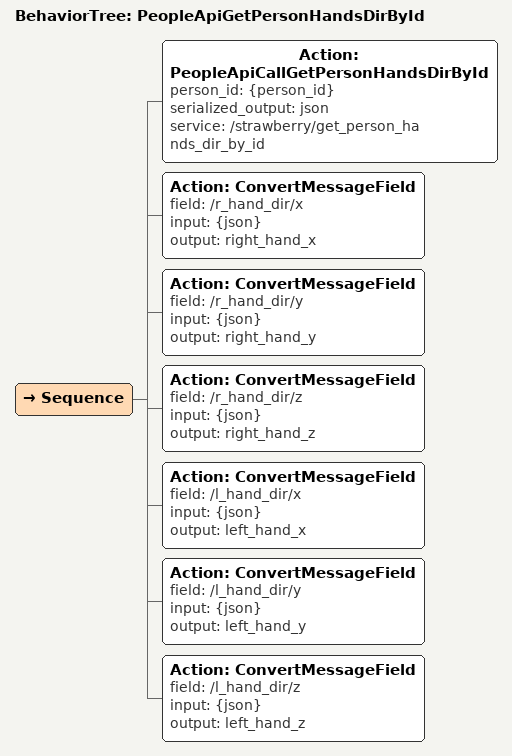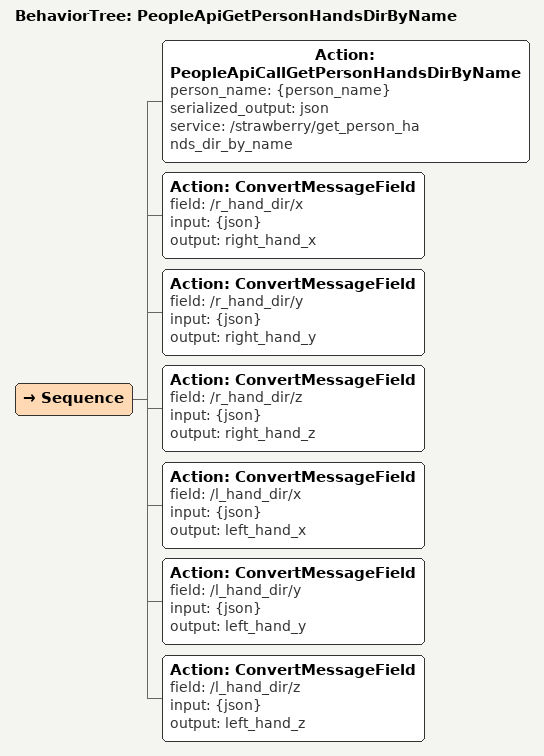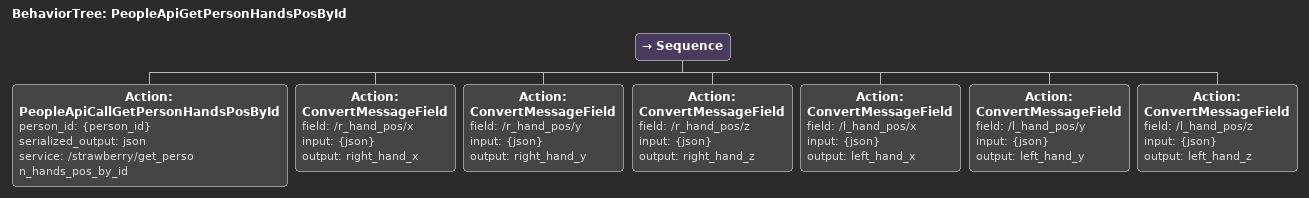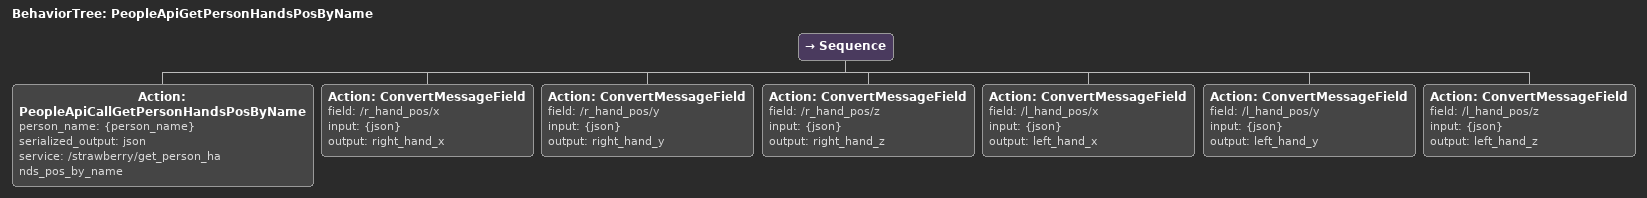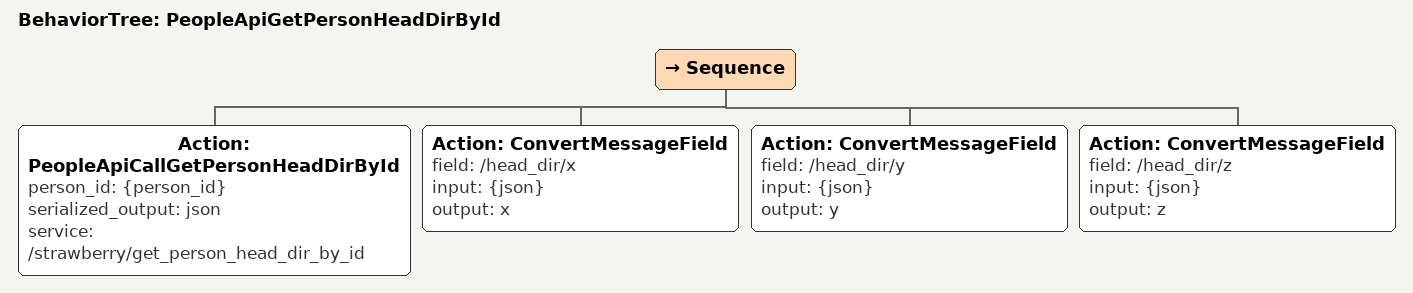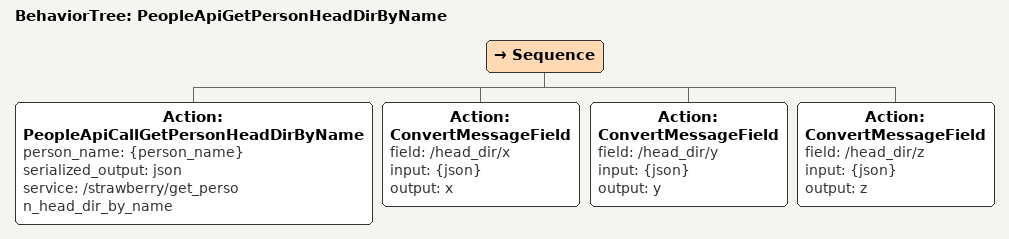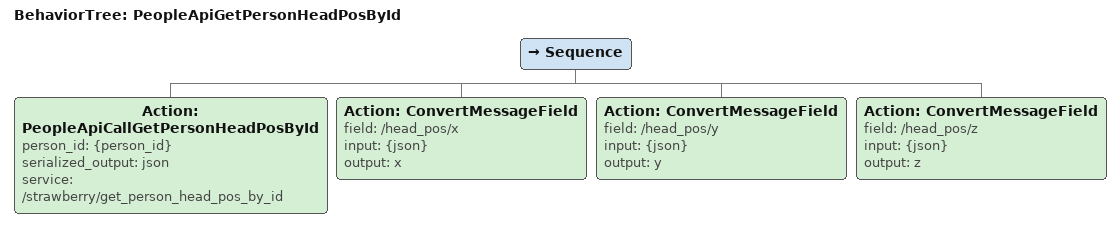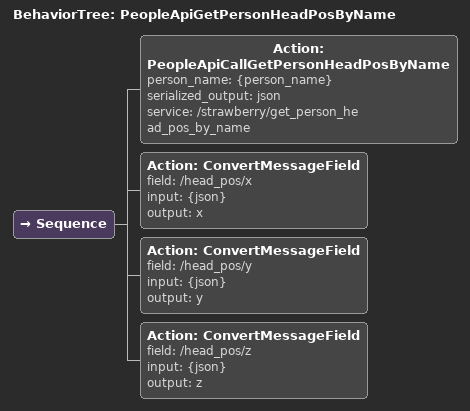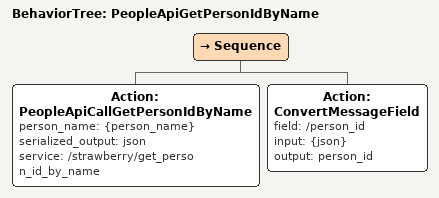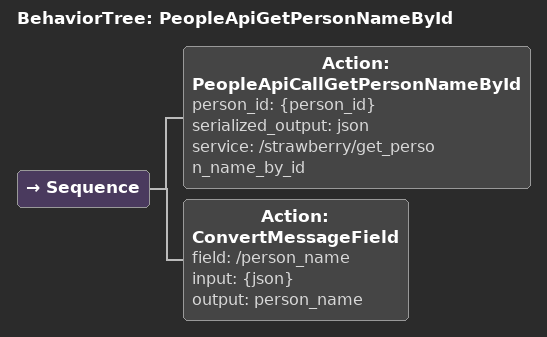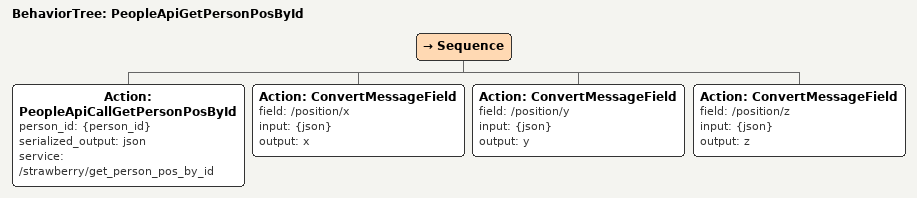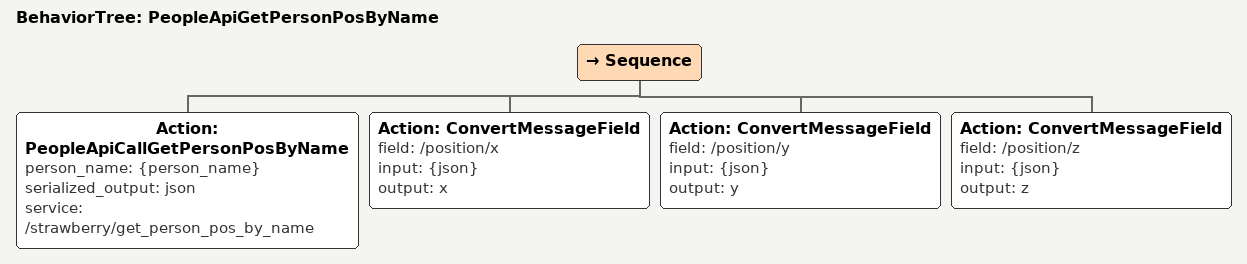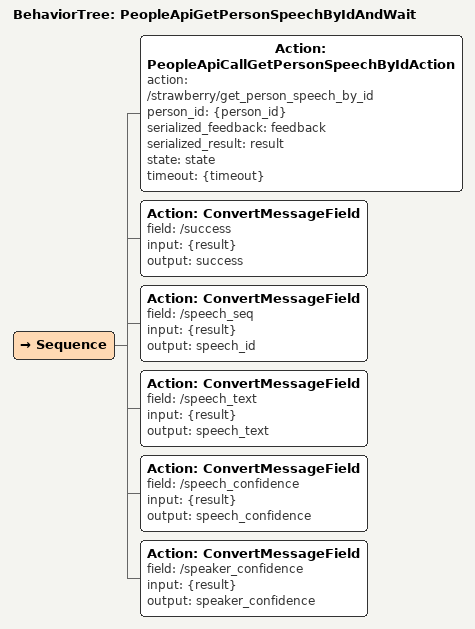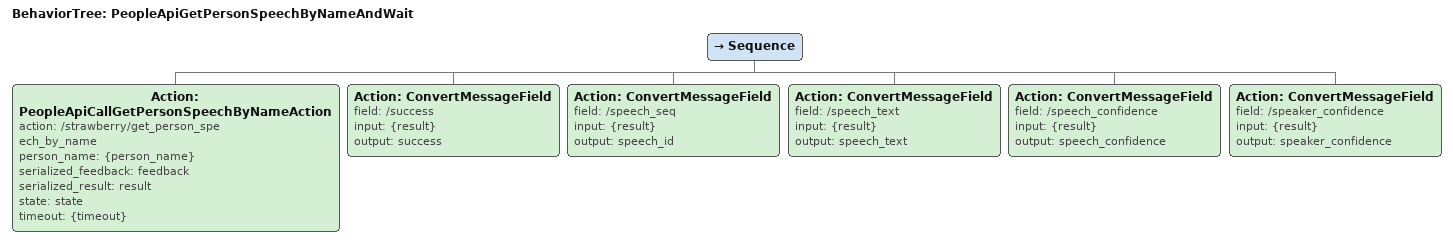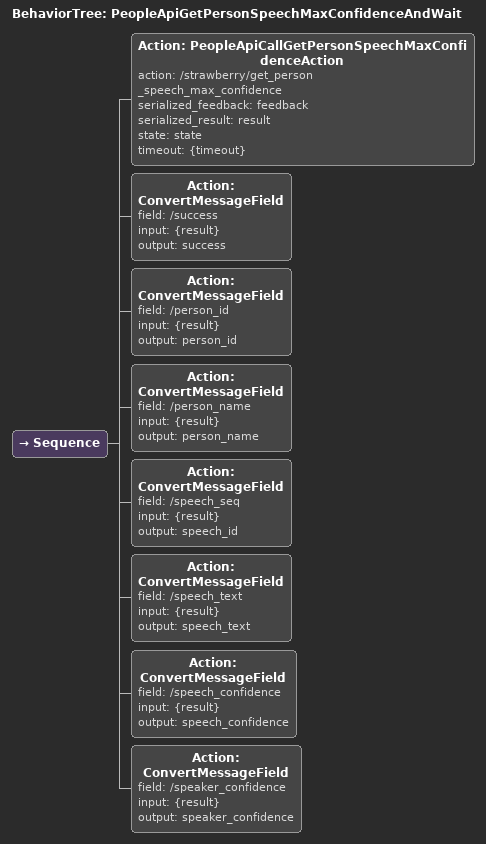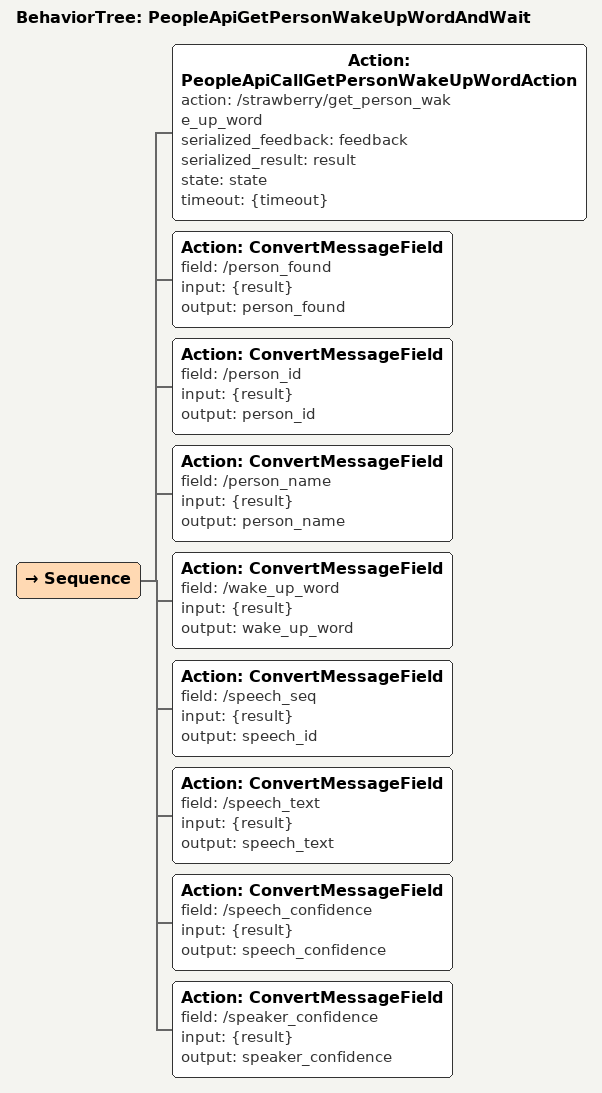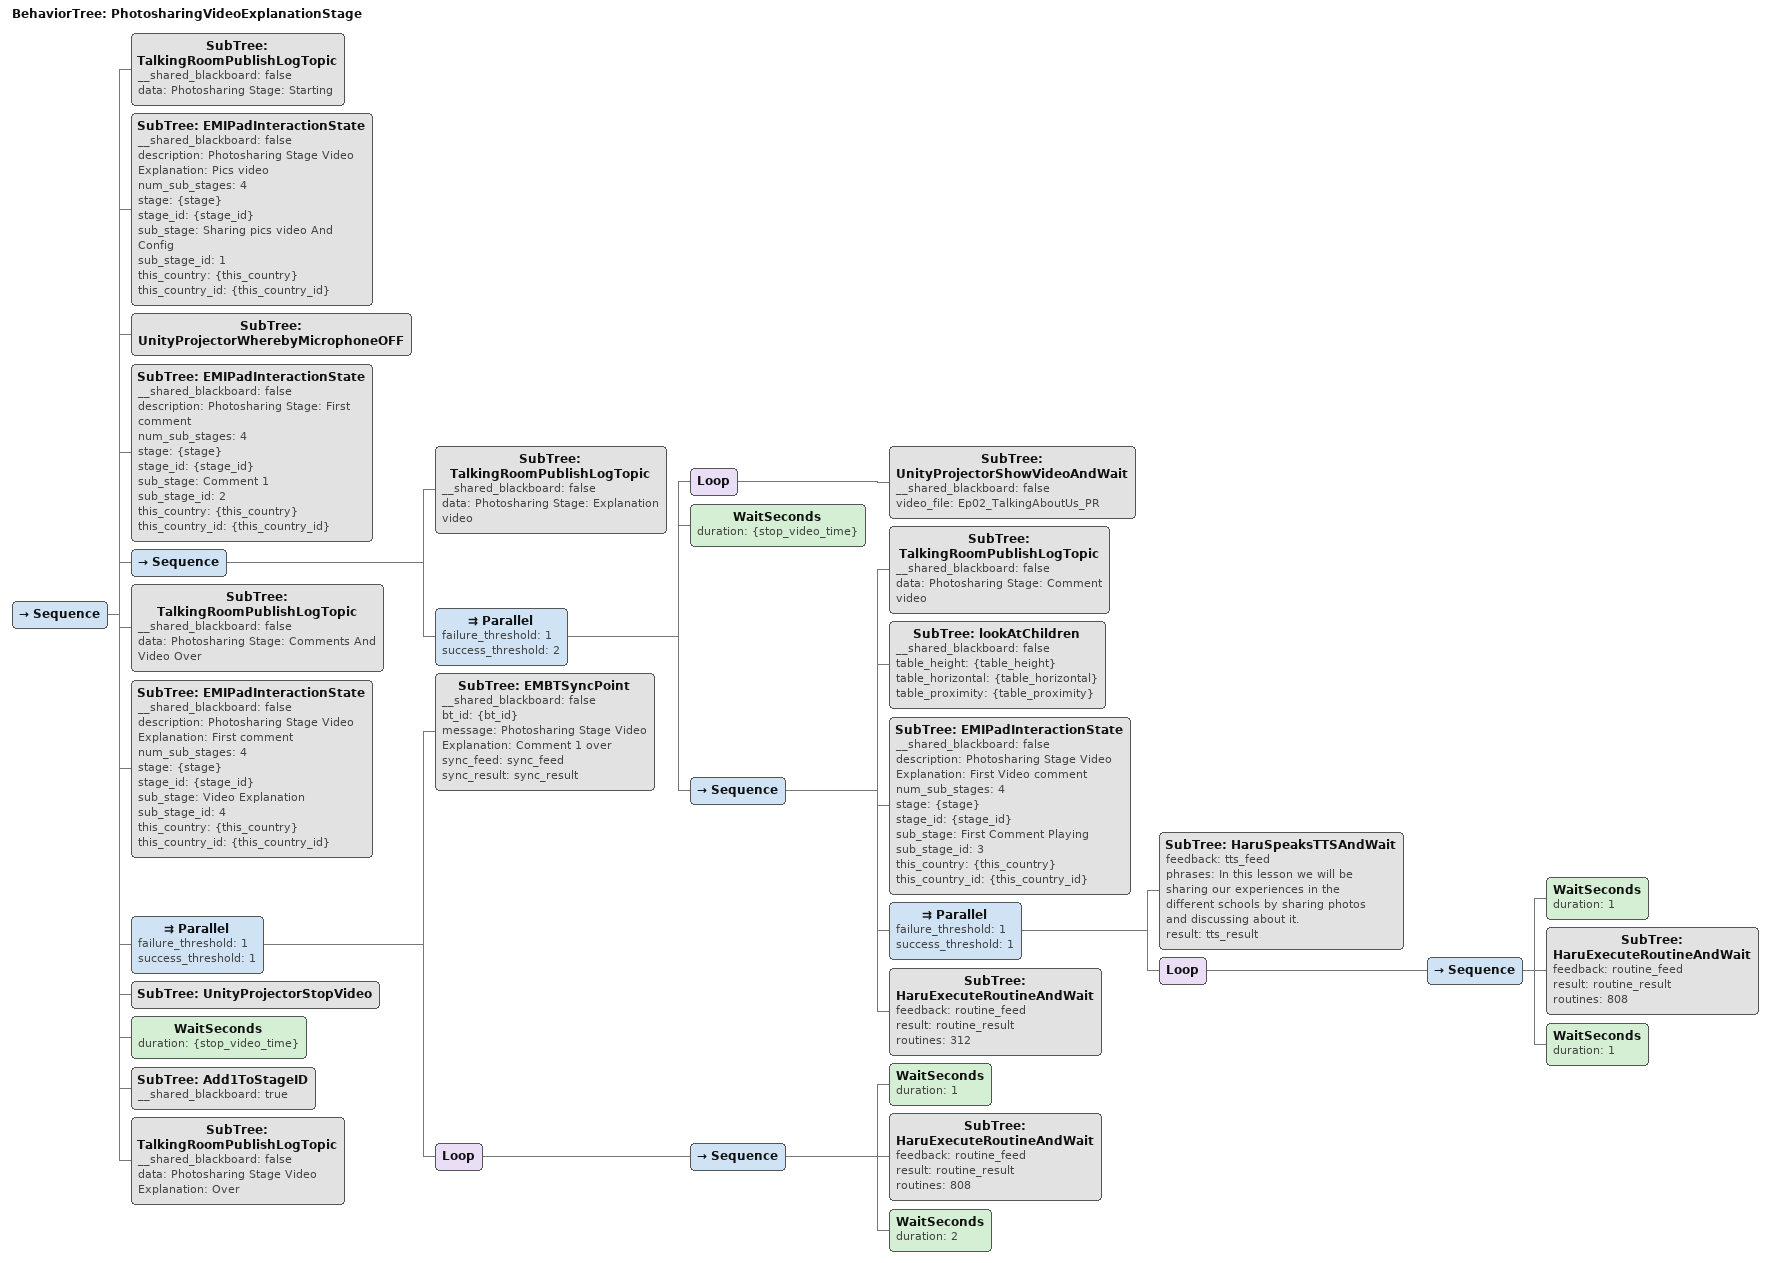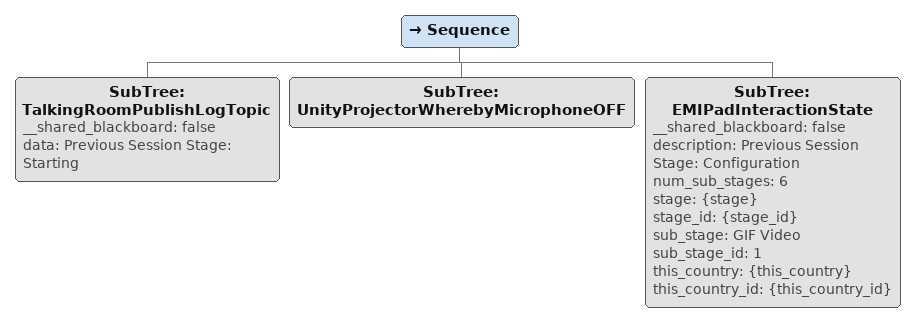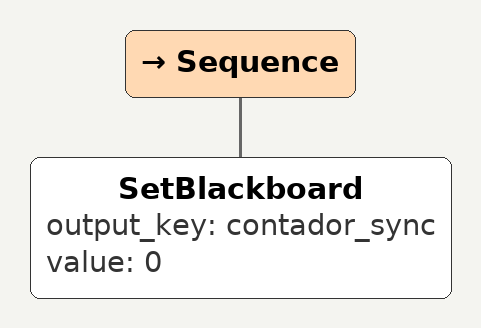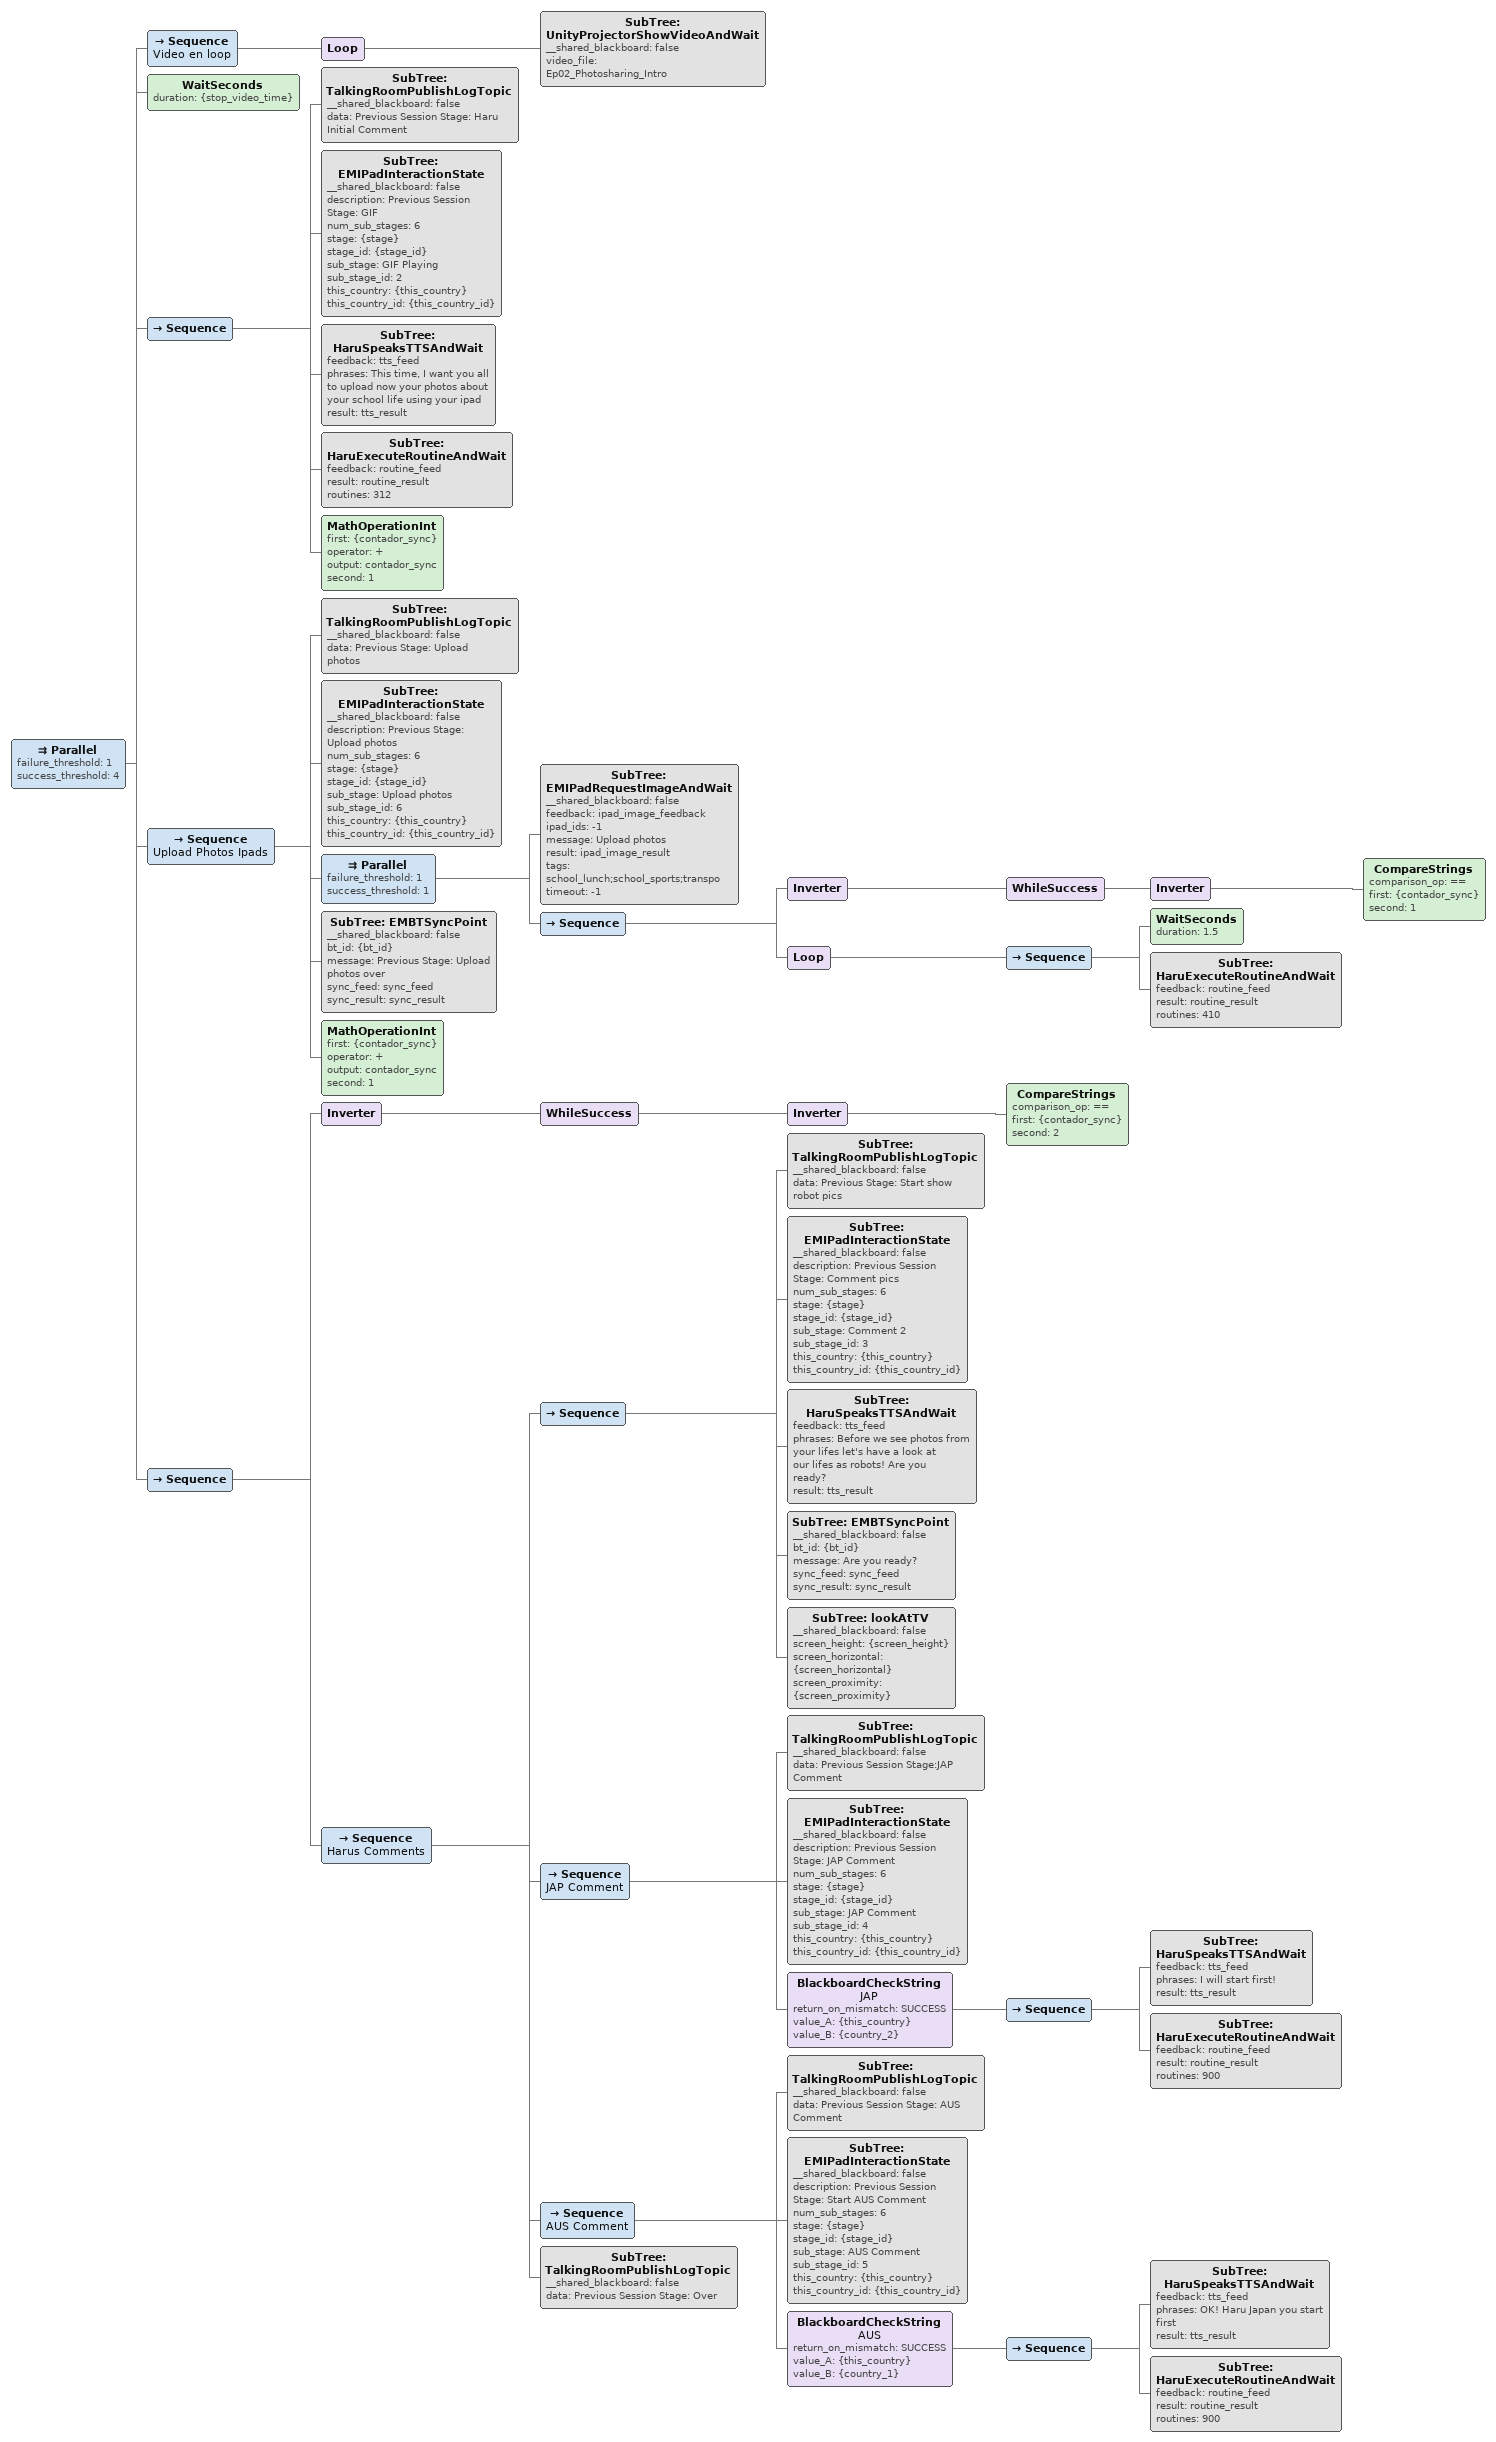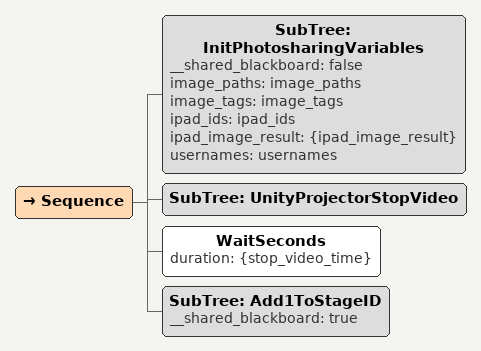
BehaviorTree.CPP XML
<BehaviorTree ID="PeopleApiGetPersonHandsDirById">
    <Sequence>
        <Action ID="PeopleApiCallGetPersonHandsDirById" person_id="{person_id}" serialized_output="json" service="/strawberry/get_person_hands_dir_by_id"/>
        <Action ID="ConvertMessageField" field="/r_hand_dir/x" input="{json}" output="right_hand_x"/>
        <Action ID="ConvertMessageField" field="/r_hand_dir/y" input="{json}" output="right_hand_y"/>
        <Action ID="ConvertMessageField" field="/r_hand_dir/z" input="{json}" output="right_hand_z"/>
        <Action ID="ConvertMessageField" field="/l_hand_dir/x" input="{json}" output="left_hand_x"/>
        <Action ID="ConvertMessageField" field="/l_hand_dir/y" input="{json}" output="left_hand_y"/>
        <Action ID="ConvertMessageField" field="/l_hand_dir/z" input="{json}" output="left_hand_z"/>
    </Sequence>
</BehaviorTree>

<BehaviorTree ID="PeopleApiGetPersonHandsDirByName">
    <Sequence>
        <Action ID="PeopleApiCallGetPersonHandsDirByName" person_name="{person_name}" serialized_output="json" service="/strawberry/get_person_hands_dir_by_name"/>
        <Action ID="ConvertMessageField" field="/r_hand_dir/x" input="{json}" output="right_hand_x"/>
        <Action ID="ConvertMessageField" field="/r_hand_dir/y" input="{json}" output="right_hand_y"/>
        <Action ID="ConvertMessageField" field="/r_hand_dir/z" input="{json}" output="right_hand_z"/>
        <Action ID="ConvertMessageField" field="/l_hand_dir/x" input="{json}" output="left_hand_x"/>
        <Action ID="ConvertMessageField" field="/l_hand_dir/y" input="{json}" output="left_hand_y"/>
        <Action ID="ConvertMessageField" field="/l_hand_dir/z" input="{json}" output="left_hand_z"/>
    </Sequence>
</BehaviorTree>

<BehaviorTree ID="PeopleApiGetPersonHandsPosById">
    <Sequence>
        <Action ID="PeopleApiCallGetPersonHandsPosById" person_id="{person_id}" serialized_output="json" service="/strawberry/get_person_hands_pos_by_id"/>
        <Action ID="ConvertMessageField" field="/r_hand_pos/x" input="{json}" output="right_hand_x"/>
        <Action ID="ConvertMessageField" field="/r_hand_pos/y" input="{json}" output="right_hand_y"/>
        <Action ID="ConvertMessageField" field="/r_hand_pos/z" input="{json}" output="right_hand_z"/>
        <Action ID="ConvertMessageField" field="/l_hand_pos/x" input="{json}" output="left_hand_x"/>
        <Action ID="ConvertMessageField" field="/l_hand_pos/y" input="{json}" output="left_hand_y"/>
        <Action ID="ConvertMessageField" field="/l_hand_pos/z" input="{json}" output="left_hand_z"/>
    </Sequence>
</BehaviorTree>

<BehaviorTree ID="PeopleApiGetPersonHandsPosByName">
    <Sequence>
        <Action ID="PeopleApiCallGetPersonHandsPosByName" person_name="{person_name}" serialized_output="json" service="/strawberry/get_person_hands_pos_by_name"/>
        <Action ID="ConvertMessageField" field="/r_hand_pos/x" input="{json}" output="right_hand_x"/>
        <Action ID="ConvertMessageField" field="/r_hand_pos/y" input="{json}" output="right_hand_y"/>
        <Action ID="ConvertMessageField" field="/r_hand_pos/z" input="{json}" output="right_hand_z"/>
        <Action ID="ConvertMessageField" field="/l_hand_pos/x" input="{json}" output="left_hand_x"/>
        <Action ID="ConvertMessageField" field="/l_hand_pos/y" input="{json}" output="left_hand_y"/>
        <Action ID="ConvertMessageField" field="/l_hand_pos/z" input="{json}" output="left_hand_z"/>
    </Sequence>
</BehaviorTree>

<BehaviorTree ID="PeopleApiGetPersonHeadDirById">
    <Sequence>
        <Action ID="PeopleApiCallGetPersonHeadDirById" person_id="{person_id}" serialized_output="json" service="/strawberry/get_person_head_dir_by_id"/>
        <Action ID="ConvertMessageField" field="/head_dir/x" input="{json}" output="x"/>
        <Action ID="ConvertMessageField" field="/head_dir/y" input="{json}" output="y"/>
        <Action ID="ConvertMessageField" field="/head_dir/z" input="{json}" output="z"/>
    </Sequence>
</BehaviorTree>

<BehaviorTree ID="PeopleApiGetPersonHeadDirByName">
    <Sequence>
        <Action ID="PeopleApiCallGetPersonHeadDirByName" person_name="{person_name}" serialized_output="json" service="/strawberry/get_person_head_dir_by_name"/>
        <Action ID="ConvertMessageField" field="/head_dir/x" input="{json}" output="x"/>
        <Action ID="ConvertMessageField" field="/head_dir/y" input="{json}" output="y"/>
        <Action ID="ConvertMessageField" field="/head_dir/z" input="{json}" output="z"/>
    </Sequence>
</BehaviorTree>

<BehaviorTree ID="PeopleApiGetPersonHeadPosById">
    <Sequence>
        <Action ID="PeopleApiCallGetPersonHeadPosById" person_id="{person_id}" serialized_output="json" service="/strawberry/get_person_head_pos_by_id"/>
        <Action ID="ConvertMessageField" field="/head_pos/x" input="{json}" output="x"/>
        <Action ID="ConvertMessageField" field="/head_pos/y" input="{json}" output="y"/>
        <Action ID="ConvertMessageField" field="/head_pos/z" input="{json}" output="z"/>
    </Sequence>
</BehaviorTree>

<BehaviorTree ID="PeopleApiGetPersonHeadPosByName">
    <Sequence>
        <Action ID="PeopleApiCallGetPersonHeadPosByName" person_name="{person_name}" serialized_output="json" service="/strawberry/get_person_head_pos_by_name"/>
        <Action ID="ConvertMessageField" field="/head_pos/x" input="{json}" output="x"/>
        <Action ID="ConvertMessageField" field="/head_pos/y" input="{json}" output="y"/>
        <Action ID="ConvertMessageField" field="/head_pos/z" input="{json}" output="z"/>
    </Sequence>
</BehaviorTree>

<BehaviorTree ID="PeopleApiGetPersonIdByName">
    <Sequence>
        <Action ID="PeopleApiCallGetPersonIdByName" person_name="{person_name}" serialized_output="json" service="/strawberry/get_person_id_by_name"/>
        <Action ID="ConvertMessageField" field="/person_id" input="{json}" output="person_id"/>
    </Sequence>
</BehaviorTree>

<BehaviorTree ID="PeopleApiGetPersonNameById">
    <Sequence>
        <Action ID="PeopleApiCallGetPersonNameById" person_id="{person_id}" serialized_output="json" service="/strawberry/get_person_name_by_id"/>
        <Action ID="ConvertMessageField" field="/person_name" input="{json}" output="person_name"/>
    </Sequence>
</BehaviorTree>

<BehaviorTree ID="PeopleApiGetPersonPosById">
    <Sequence>
        <Action ID="PeopleApiCallGetPersonPosById" person_id="{person_id}" serialized_output="json" service="/strawberry/get_person_pos_by_id"/>
        <Action ID="ConvertMessageField" field="/position/x" input="{json}" output="x"/>
        <Action ID="ConvertMessageField" field="/position/y" input="{json}" output="y"/>
        <Action ID="ConvertMessageField" field="/position/z" input="{json}" output="z"/>
    </Sequence>
</BehaviorTree>

<BehaviorTree ID="PeopleApiGetPersonPosByName">
    <Sequence>
        <Action ID="PeopleApiCallGetPersonPosByName" person_name="{person_name}" serialized_output="json" service="/strawberry/get_person_pos_by_name"/>
        <Action ID="ConvertMessageField" field="/position/x" input="{json}" output="x"/>
        <Action ID="ConvertMessageField" field="/position/y" input="{json}" output="y"/>
        <Action ID="ConvertMessageField" field="/position/z" input="{json}" output="z"/>
    </Sequence>
</BehaviorTree>

<BehaviorTree ID="PeopleApiGetPersonSpeechByIdAndWait">
    <Sequence>
        <Action ID="PeopleApiCallGetPersonSpeechByIdAction" action="/strawberry/get_person_speech_by_id" person_id="{person_id}" serialized_feedback="feedback" serialized_result="result" state="state" timeout="{timeout}"/>
        <Action ID="ConvertMessageField" field="/success" input="{result}" output="success"/>
        <Action ID="ConvertMessageField" field="/speech_seq" input="{result}" output="speech_id"/>
        <Action ID="ConvertMessageField" field="/speech_text" input="{result}" output="speech_text"/>
        <Action ID="ConvertMessageField" field="/speech_confidence" input="{result}" output="speech_confidence"/>
        <Action ID="ConvertMessageField" field="/speaker_confidence" input="{result}" output="speaker_confidence"/>
    </Sequence>
</BehaviorTree>

<BehaviorTree ID="PeopleApiGetPersonSpeechByNameAndWait">
    <Sequence>
        <Action ID="PeopleApiCallGetPersonSpeechByNameAction" action="/strawberry/get_person_speech_by_name" person_name="{person_name}" serialized_feedback="feedback" serialized_result="result" state="state" timeout="{timeout}"/>
        <Action ID="ConvertMessageField" field="/success" input="{result}" output="success"/>
        <Action ID="ConvertMessageField" field="/speech_seq" input="{result}" output="speech_id"/>
        <Action ID="ConvertMessageField" field="/speech_text" input="{result}" output="speech_text"/>
        <Action ID="ConvertMessageField" field="/speech_confidence" input="{result}" output="speech_confidence"/>
        <Action ID="ConvertMessageField" field="/speaker_confidence" input="{result}" output="speaker_confidence"/>
    </Sequence>
</BehaviorTree>

<BehaviorTree ID="PeopleApiGetPersonSpeechMaxConfidenceAndWait">
    <Sequence>
        <Action ID="PeopleApiCallGetPersonSpeechMaxConfidenceAction" action="/strawberry/get_person_speech_max_confidence" serialized_feedback="feedback" serialized_result="result" state="state" timeout="{timeout}"/>
        <Action ID="ConvertMessageField" field="/success" input="{result}" output="success"/>
        <Action ID="ConvertMessageField" field="/person_id" input="{result}" output="person_id"/>
        <Action ID="ConvertMessageField" field="/person_name" input="{result}" output="person_name"/>
        <Action ID="ConvertMessageField" field="/speech_seq" input="{result}" output="speech_id"/>
        <Action ID="ConvertMessageField" field="/speech_text" input="{result}" output="speech_text"/>
        <Action ID="ConvertMessageField" field="/speech_confidence" input="{result}" output="speech_confidence"/>
        <Action ID="ConvertMessageField" field="/speaker_confidence" input="{result}" output="speaker_confidence"/>
    </Sequence>
</BehaviorTree>

<BehaviorTree ID="PeopleApiGetPersonWakeUpWordAndWait">
    <Sequence>
        <Action ID="PeopleApiCallGetPersonWakeUpWordAction" action="/strawberry/get_person_wake_up_word" serialized_feedback="feedback" serialized_result="result" state="state" timeout="{timeout}"/>
        <Action ID="ConvertMessageField" field="/person_found" input="{result}" output="person_found"/>
        <Action ID="ConvertMessageField" field="/person_id" input="{result}" output="person_id"/>
        <Action ID="ConvertMessageField" field="/person_name" input="{result}" output="person_name"/>
        <Action ID="ConvertMessageField" field="/wake_up_word" input="{result}" output="wake_up_word"/>
        <Action ID="ConvertMessageField" field="/speech_seq" input="{result}" output="speech_id"/>
        <Action ID="ConvertMessageField" field="/speech_text" input="{result}" output="speech_text"/>
        <Action ID="ConvertMessageField" field="/speech_confidence" input="{result}" output="speech_confidence"/>
        <Action ID="ConvertMessageField" field="/speaker_confidence" input="{result}" output="speaker_confidence"/>
    </Sequence>
</BehaviorTree>

<BehaviorTree ID="PhotosharingVideoExplanationStage">
        <Sequence>
            <SubTree ID="TalkingRoomPublishLogTopic" __shared_blackboard="false" data="Photosharing Stage: Starting"/>
            <SubTree ID="EMIPadInteractionState" __shared_blackboard="false" description="Photosharing Stage Video Explanation: Pics video" num_sub_stages="4" stage="{stage}" stage_id="{stage_id}" sub_stage="Sharing pics video And Config" sub_stage_id="1" this_country="{this_country}" this_country_id="{this_country_id}"/>
            <SubTree ID="UnityProjectorWherebyMicrophoneOFF"/>
            <SubTree ID="EMIPadInteractionState" __shared_blackboard="false" description="Photosharing Stage: First comment" num_sub_stages="4" stage="{stage}" stage_id="{stage_id}" sub_stage="Comment 1" sub_stage_id="2" this_country="{this_country}" this_country_id="{this_country_id}"/>
            <Sequence>
                <SubTree ID="TalkingRoomPublishLogTopic" __shared_blackboard="false" data="Photosharing Stage: Explanation video"/>
                <Parallel failure_threshold="1" success_threshold="2">
                    <Loop>
                        <SubTree ID="UnityProjectorShowVideoAndWait" __shared_blackboard="false" video_file="Ep02_TalkingAboutUs_PR"/>
                    </Loop>
                    <WaitSeconds duration="{stop_video_time}"/>
                    <Sequence>
                        <SubTree ID="TalkingRoomPublishLogTopic" __shared_blackboard="false" data="Photosharing Stage: Comment video"/>
                        <SubTree ID="lookAtChildren" __shared_blackboard="false" table_height="{table_height}" table_horizontal="{table_horizontal}" table_proximity="{table_proximity}"/>
                        <SubTree ID="EMIPadInteractionState" __shared_blackboard="false" description="Photosharing Stage Video Explanation: First Video comment" num_sub_stages="4" stage="{stage}" stage_id="{stage_id}" sub_stage="First Comment Playing" sub_stage_id="3" this_country="{this_country}" this_country_id="{this_country_id}"/>
                        <Parallel failure_threshold="1" success_threshold="1">
                            <SubTree ID="HaruSpeaksTTSAndWait" feedback="tts_feed" phrases="In this lesson we will be sharing our experiences in the different schools by sharing photos and discussing about it.
" result="tts_result"/>
                            <Loop>
                                <Sequence>
                                    <WaitSeconds duration="1"/>
                                    <SubTree ID="HaruExecuteRoutineAndWait" feedback="routine_feed" result="routine_result" routines="808"/>
                                    <WaitSeconds duration="1"/>
                                </Sequence>
                            </Loop>
                        </Parallel>
                        <SubTree ID="HaruExecuteRoutineAndWait" feedback="routine_feed" result="routine_result" routines="312"/>
                    </Sequence>
                </Parallel>
            </Sequence>
            <SubTree ID="TalkingRoomPublishLogTopic" __shared_blackboard="false" data="Photosharing Stage: Comments And Video Over"/>
            <SubTree ID="EMIPadInteractionState" __shared_blackboard="false" description="Photosharing Stage Video Explanation: First comment" num_sub_stages="4" stage="{stage}" stage_id="{stage_id}" sub_stage="Video Explanation" sub_stage_id="4" this_country="{this_country}" this_country_id="{this_country_id}"/>
            <Parallel failure_threshold="1" success_threshold="1">
                <SubTree ID="EMBTSyncPoint" __shared_blackboard="false" bt_id="{bt_id}" message="Photosharing Stage Video Explanation: Comment 1 over" sync_feed="sync_feed" sync_result="sync_result"/>
                <Loop>
                    <Sequence>
                        <WaitSeconds duration="1"/>
                        <SubTree ID="HaruExecuteRoutineAndWait" feedback="routine_feed" result="routine_result" routines="808"/>
                        <WaitSeconds duration="2"/>
                    </Sequence>
                </Loop>
            </Parallel>
            <SubTree ID="UnityProjectorStopVideo"/>
            <WaitSeconds duration="{stop_video_time}"/>
            <SubTree ID="Add1ToStageID" __shared_blackboard="true"/>
            <SubTree ID="TalkingRoomPublishLogTopic" __shared_blackboard="false" data="Photosharing Stage Video Explanation: Over"/>
        </Sequence>
    </BehaviorTree>

<Sequence>
    <SubTree ID="TalkingRoomPublishLogTopic" __shared_blackboard="false" data="Previous Session Stage: Starting"/>
    <SubTree ID="UnityProjectorWherebyMicrophoneOFF"/>
    <SubTree ID="EMIPadInteractionState" __shared_blackboard="false" description="Previous Session Stage: Configuration " num_sub_stages="6" stage="{stage}" stage_id="{stage_id}" sub_stage="GIF Video" sub_stage_id="1" this_country="{this_country}" this_country_id="{this_country_id}"/>
</Sequence>

<Sequence>
    <SetBlackboard output_key="contador_sync" value="0"/>
</Sequence>

<Parallel failure_threshold="1" success_threshold="4">
    <Sequence name="Video en loop">
        <Loop>
            <SubTree ID="UnityProjectorShowVideoAndWait" __shared_blackboard="false" video_file="Ep02_Photosharing_Intro"/>
        </Loop>
    </Sequence>
    <WaitSeconds duration="{stop_video_time}"/>
    <Sequence>
        <SubTree ID="TalkingRoomPublishLogTopic" __shared_blackboard="false" data="Previous Session Stage: Haru Initial Comment"/>
        <SubTree ID="EMIPadInteractionState" __shared_blackboard="false" description="Previous Session Stage: GIF" num_sub_stages="6" stage="{stage}" stage_id="{stage_id}" sub_stage="GIF Playing" sub_stage_id="2" this_country="{this_country}" this_country_id="{this_country_id}"/>
        <SubTree ID="HaruSpeaksTTSAndWait" feedback="tts_feed" phrases="This time, I want you all to upload now your photos about your school life using your ipad" result="tts_result"/>
        <SubTree ID="HaruExecuteRoutineAndWait" feedback="routine_feed" result="routine_result" routines="312"/>
        <MathOperationInt first="{contador_sync}" operator="+" output="contador_sync" second="1"/>
    </Sequence>
    <Sequence name="Upload Photos Ipads">
        <SubTree ID="TalkingRoomPublishLogTopic" __shared_blackboard="false" data="Previous Stage: Upload photos"/>
        <SubTree ID="EMIPadInteractionState" __shared_blackboard="false" description="Previous Stage: Upload photos" num_sub_stages="6" stage="{stage}" stage_id="{stage_id}" sub_stage="Upload photos" sub_stage_id="6" this_country="{this_country}" this_country_id="{this_country_id}"/>
        <Parallel failure_threshold="1" success_threshold="1">
            <SubTree ID="EMIPadRequestImageAndWait" __shared_blackboard="false" feedback="ipad_image_feedback" ipad_ids="-1" message="Upload photos" result="ipad_image_result" tags="school_lunch;school_sports;transpo" timeout="-1"/>
            <Sequence>
                <Inverter>
                    <WhileSuccess>
                        <Inverter>
                            <CompareStrings comparison_op="==" first="{contador_sync}" second="1"/>
                        </Inverter>
                    </WhileSuccess>
                </Inverter>
                <Loop>
                    <Sequence>
                        <WaitSeconds duration="1.5"/>
                        <SubTree ID="HaruExecuteRoutineAndWait" feedback="routine_feed" result="routine_result" routines="410"/>
                    </Sequence>
                </Loop>
            </Sequence>
        </Parallel>
        <SubTree ID="EMBTSyncPoint" __shared_blackboard="false" bt_id="{bt_id}" message="Previous Stage: Upload photos over" sync_feed="sync_feed" sync_result="sync_result"/>
        <MathOperationInt first="{contador_sync}" operator="+" output="contador_sync" second="1"/>
    </Sequence>
    <Sequence>
        <Inverter>
            <WhileSuccess>
                <Inverter>
                    <CompareStrings comparison_op="==" first="{contador_sync}" second="2"/>
                </Inverter>
            </WhileSuccess>
        </Inverter>
        <Sequence name="Harus Comments">
            <Sequence>
                <SubTree ID="TalkingRoomPublishLogTopic" __shared_blackboard="false" data="Previous Stage: Start show robot pics"/>
                <SubTree ID="EMIPadInteractionState" __shared_blackboard="false" description="Previous Session Stage: Comment pics" num_sub_stages="6" stage="{stage}" stage_id="{stage_id}" sub_stage="Comment 2" sub_stage_id="3" this_country="{this_country}" this_country_id="{this_country_id}"/>
                <SubTree ID="HaruSpeaksTTSAndWait" feedback="tts_feed" phrases="Before we see photos from your lifes let's have a look at our lifes as robots! Are you ready?" result="tts_result"/>
                <SubTree ID="EMBTSyncPoint" __shared_blackboard="false" bt_id="{bt_id}" message="Are you ready?" sync_feed="sync_feed" sync_result="sync_result"/>
                <SubTree ID="lookAtTV" __shared_blackboard="false" screen_height="{screen_height}" screen_horizontal="{screen_horizontal}" screen_proximity="{screen_proximity}"/>
            </Sequence>
            <Sequence name="JAP Comment">
                <SubTree ID="TalkingRoomPublishLogTopic" __shared_blackboard="false" data="Previous Session Stage:JAP Comment"/>
                <SubTree ID="EMIPadInteractionState" __shared_blackboard="false" description="Previous Session Stage: JAP Comment" num_sub_stages="6" stage="{stage}" stage_id="{stage_id}" sub_stage="JAP Comment" sub_stage_id="4" this_country="{this_country}" this_country_id="{this_country_id}"/>
                <BlackboardCheckString name="JAP" return_on_mismatch="SUCCESS" value_A="{this_country}" value_B="{country_2}">
                    <Sequence>
                        <SubTree ID="HaruSpeaksTTSAndWait" feedback="tts_feed" phrases="I will start first!" result="tts_result"/>
                        <SubTree ID="HaruExecuteRoutineAndWait" feedback="routine_feed" result="routine_result" routines="900"/>
                    </Sequence>
                </BlackboardCheckString>
            </Sequence>
            <Sequence name="AUS Comment">
                <SubTree ID="TalkingRoomPublishLogTopic" __shared_blackboard="false" data="Previous Session Stage: AUS Comment"/>
                <SubTree ID="EMIPadInteractionState" __shared_blackboard="false" description="Previous Session Stage: Start AUS Comment" num_sub_stages="6" stage="{stage}" stage_id="{stage_id}" sub_stage="AUS Comment" sub_stage_id="5" this_country="{this_country}" this_country_id="{this_country_id}"/>
                <BlackboardCheckString name="AUS" return_on_mismatch="SUCCESS" value_A="{this_country}" value_B="{country_1}">
                    <Sequence>
                        <SubTree ID="HaruSpeaksTTSAndWait" feedback="tts_feed" phrases="OK! Haru Japan you start first" result="tts_result"/>
                        <SubTree ID="HaruExecuteRoutineAndWait" feedback="routine_feed" result="routine_result" routines="900"/>
                    </Sequence>
                </BlackboardCheckString>
            </Sequence>
            <SubTree ID="TalkingRoomPublishLogTopic" __shared_blackboard="false" data="Previous Session Stage: Over"/>
        </Sequence>
    </Sequence>
</Parallel>

<Sequence>
    <SubTree ID="InitPhotosharingVariables" __shared_blackboard="false" image_paths="image_paths" image_tags="image_tags" ipad_ids="ipad_ids" ipad_image_result="{ipad_image_result}" usernames="usernames"/>
    <SubTree ID="UnityProjectorStopVideo"/>
    <WaitSeconds duration="{stop_video_time}"/>
    <SubTree ID="Add1ToStageID" __shared_blackboard="true"/>
</Sequence>
